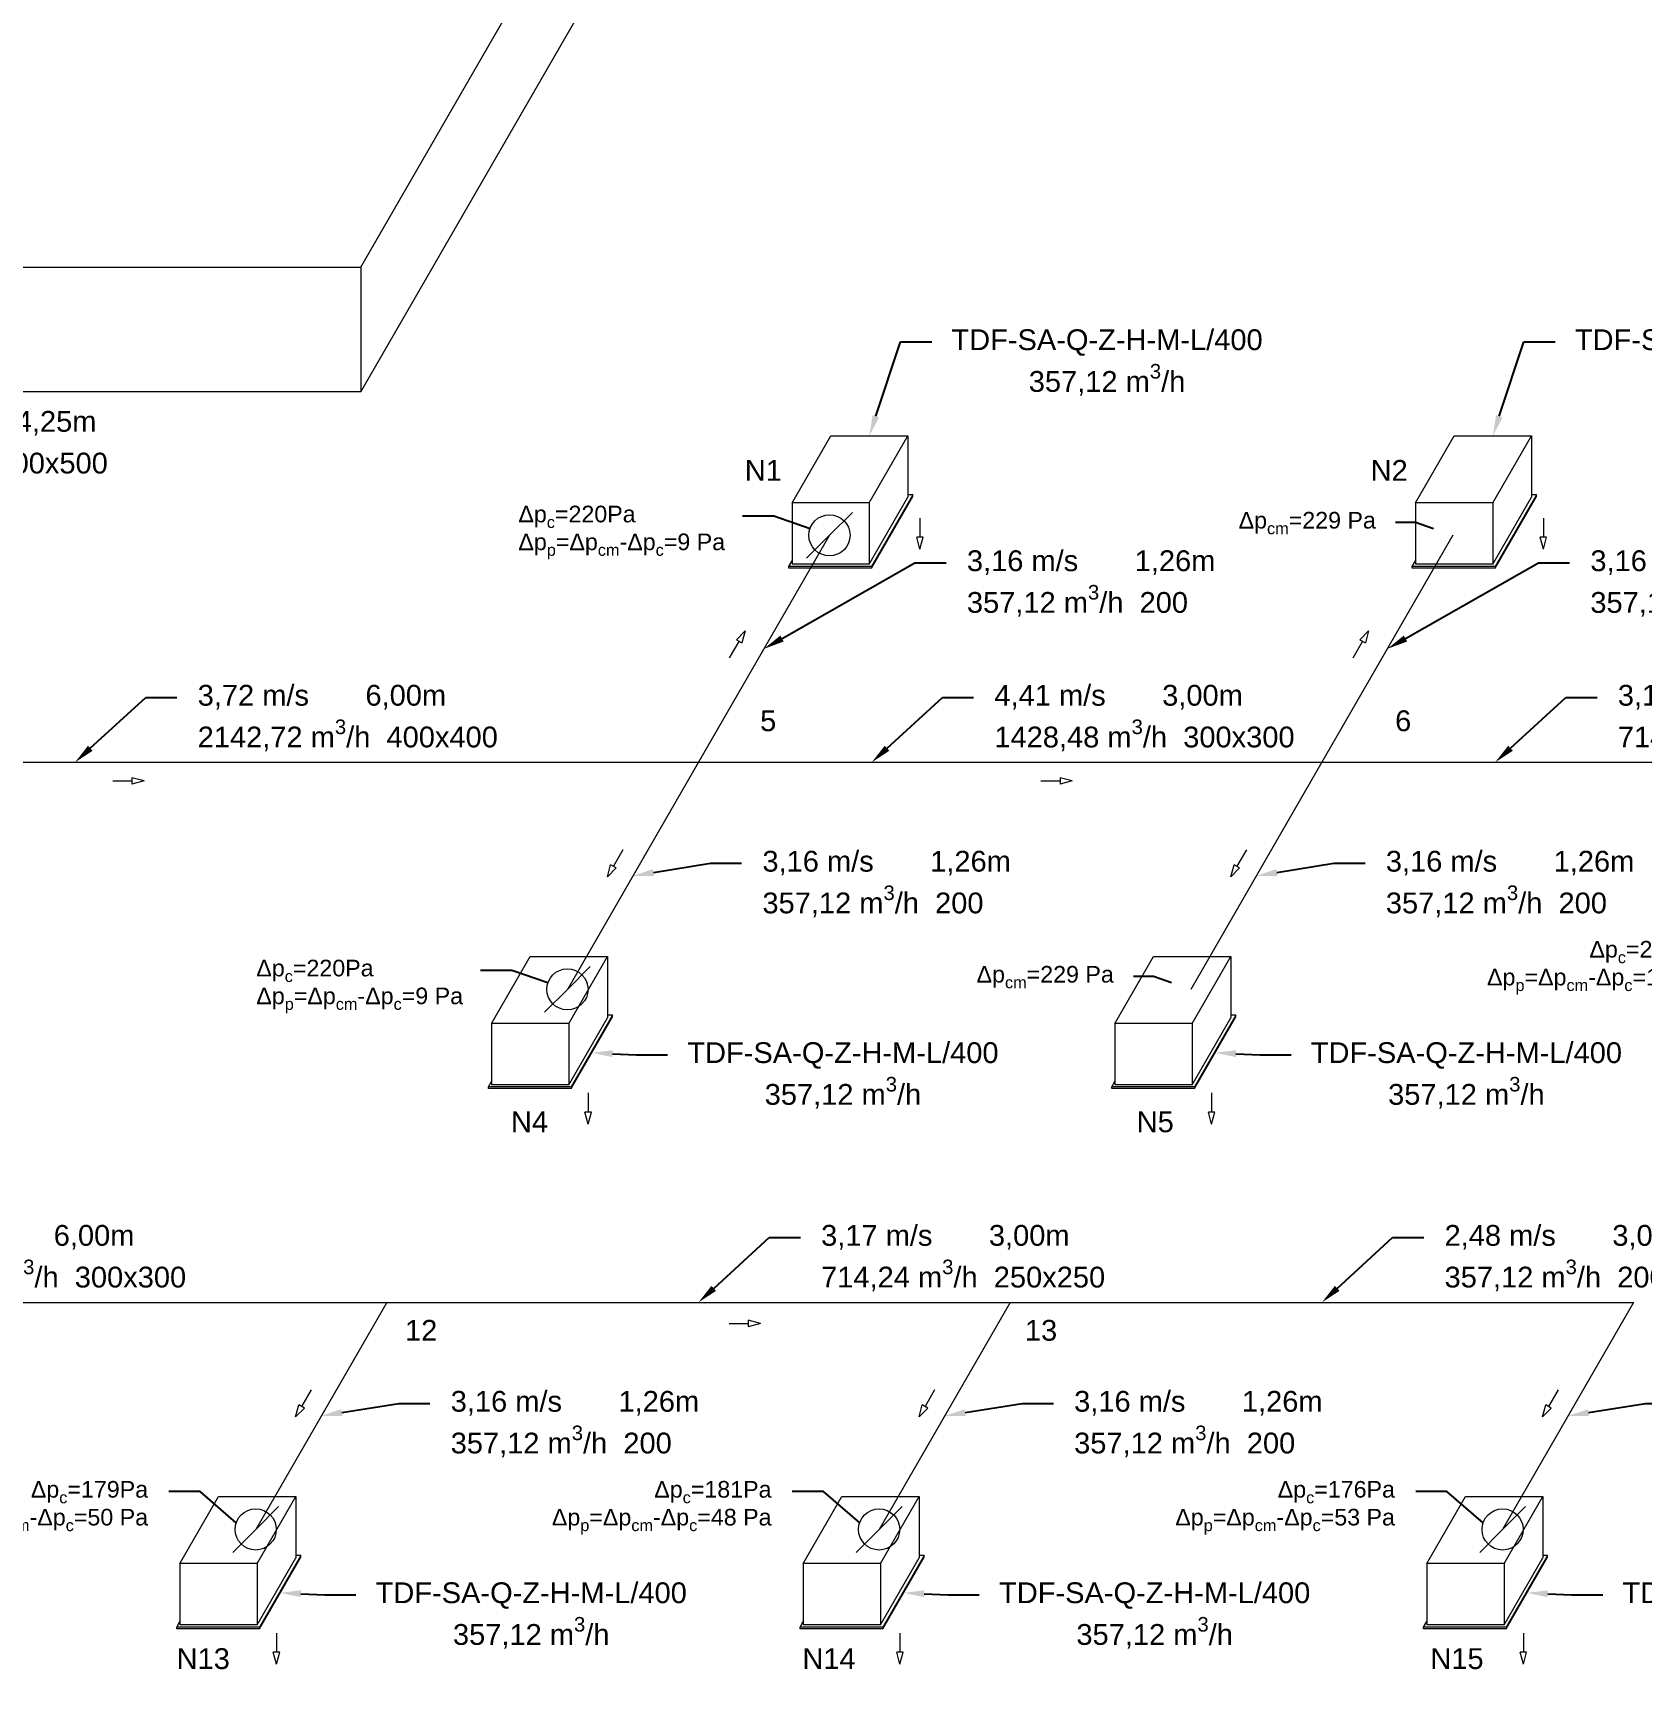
# Model space of a CAD drawing. Header units: millimetres. Extents: x 59762 to 60194, y -87842 to -87548.
# Drawn here: x 60014.15 to 60021.89, y -87709.28 to -87701.37 of the extents above; entities that cross this region are included whole.
import ezdxf
from ezdxf import colors
from ezdxf.entities.mleader import LeaderData, LeaderLine
from ezdxf.math import Vec2, Vec3

# ---------------------------------------------------------------- set-up
doc = ezdxf.new("R2010")
doc.units = ezdxf.units.MM
for name, color, linetype, lineweight in [('kanały', 7, 'Continuous', 20), ('nawi. aksona', 150, 'Continuous', 20), ('nawi. strzałki', 150, 'Continuous', 20), ('Nawiew opis', 150, 'Continuous', 20), ('wymiary', 7, 'Continuous', 13)]:
    doc.layers.add(name, color=color, linetype=linetype, lineweight=lineweight)
doc.layers.add('podkład', color=7, linetype='Continuous', lineweight=13, transparency=0.7)
doc.styles.add('styl1', font='arial.ttf', dxfattribs={"height": 0.08})

# ---------------------------------------------------------------- blocks, each defined once
blk = doc.blocks.new('_None')

msp = doc.modelspace()

# ---------------------------------------------------------------- linework, layer by layer
at = {"layer": 'kanały'}
for p, q in [((60017.981424, -87703.781798), (60018.09156, -87703.671662)), ((60017.871288, -87703.891934), (60017.981424, -87703.781798)), ((60016.720424, -87705.965914), (60016.83056, -87705.855778)), ((60016.610288, -87706.07605), (60016.720424, -87705.965914)), ((60015.220424, -87708.56399), (60015.33056, -87708.453854)), ((60018.220424, -87708.56399), (60018.33056, -87708.453854)), ((60021.220424, -87708.56399), (60021.33056, -87708.453854)), ((60015.110288, -87708.674126), (60015.220424, -87708.56399)), ((60018.110288, -87708.674126), (60018.220424, -87708.56399)), ((60021.110288, -87708.674126), (60021.220424, -87708.56399))]:
    msp.add_line(p, q, dxfattribs=at)
for centre in [(60017.981424, -87703.781798), (60016.720424, -87705.965914), (60015.220424, -87708.56399), (60018.220424, -87708.56399), (60021.220424, -87708.56399)]:
    msp.add_circle(centre, 0.099, dxfattribs=at)
at = {"layer": 'nawi. aksona', "ltscale": 20}
for p, q in [((60017.801136, -87703.626073), (60017.987136, -87703.303912)), ((60017.987136, -87703.303912), (60018.359136, -87703.303912)), ((60018.173136, -87703.626073), (60018.359136, -87703.303912)), ((60018.359136, -87703.303912), (60018.359136, -87703.598912)), ((60020.801136, -87703.626073), (60020.987136, -87703.303912)), ((60020.987136, -87703.303912), (60021.359136, -87703.303912)), ((60021.173136, -87703.626073), (60021.359136, -87703.303912)), ((60021.359136, -87703.303912), (60021.359136, -87703.598912)), ((60018.173136, -87703.626073), (60017.801136, -87703.626073)), ((60017.801136, -87703.626073), (60017.801136, -87703.921073)), ((60018.173136, -87703.921073), (60018.359136, -87703.598912)), ((60018.173136, -87703.626073), (60018.173136, -87703.921073)), ((60018.382966, -87703.586395), (60018.183966, -87703.931073)), ((60018.183966, -87703.939073), (60018.382966, -87703.594395)), ((60018.382966, -87703.586395), (60018.359136, -87703.586395)), ((60018.382966, -87703.594395), (60018.382966, -87703.586395)), ((60021.173136, -87703.626073), (60020.801136, -87703.626073)), ((60020.801136, -87703.626073), (60020.801136, -87703.921073)), ((60021.173136, -87703.921073), (60021.359136, -87703.598912)), ((60021.173136, -87703.626073), (60021.173136, -87703.921073)), ((60021.382966, -87703.586395), (60021.183966, -87703.931073)), ((60021.183966, -87703.939073), (60021.382966, -87703.594395)), ((60021.382966, -87703.586395), (60021.359136, -87703.586395)), ((60021.382966, -87703.594395), (60021.382966, -87703.586395)), ((60017.981424, -87703.781798), (60017.350924, -87704.873856)), ((60020.981424, -87703.781798), (60020.350924, -87704.873856)), ((60017.785966, -87703.931073), (60017.801136, -87703.904798)), ((60018.183966, -87703.931073), (60017.785966, -87703.931073)), ((60017.785966, -87703.939073), (60017.785966, -87703.931073)), ((60018.183966, -87703.939073), (60017.785966, -87703.939073)), ((60018.173136, -87703.921073), (60017.801136, -87703.921073)), ((60020.785966, -87703.931073), (60020.801136, -87703.904798)), ((60021.183966, -87703.931073), (60020.785966, -87703.931073)), ((60020.785966, -87703.939073), (60020.785966, -87703.931073)), ((60021.183966, -87703.939073), (60020.785966, -87703.939073)), ((60021.173136, -87703.921073), (60020.801136, -87703.921073)), ((60011.350924, -87704.873856), (60017.350924, -87704.873856)), ((60017.350924, -87704.873856), (60016.720424, -87705.965914)), ((60017.350924, -87704.873856), (60020.350924, -87704.873856)), ((60020.350924, -87704.873856), (60019.720424, -87705.965914)), ((60020.350924, -87704.873856), (60023.350924, -87704.873856)), ((60016.355311, -87706.130316), (60016.541311, -87705.808154)), ((60016.541311, -87705.808154), (60016.913311, -87705.808154)), ((60016.727311, -87706.130316), (60016.913311, -87705.808154)), ((60016.913311, -87705.808154), (60016.913311, -87706.103154)), ((60019.355311, -87706.130316), (60019.541311, -87705.808154)), ((60019.541311, -87705.808154), (60019.913311, -87705.808154)), ((60019.727311, -87706.130316), (60019.913311, -87705.808154)), ((60019.913311, -87705.808154), (60019.913311, -87706.103154)), ((60016.727311, -87706.425316), (60016.913311, -87706.103154)), ((60016.937141, -87706.090638), (60016.738141, -87706.435316)), ((60016.738141, -87706.443316), (60016.937141, -87706.098638)), ((60016.937141, -87706.090638), (60016.913311, -87706.090638)), ((60016.937141, -87706.098638), (60016.937141, -87706.090638)), ((60019.727311, -87706.425316), (60019.913311, -87706.103154)), ((60019.937141, -87706.090638), (60019.738141, -87706.435316)), ((60019.738141, -87706.443316), (60019.937141, -87706.098638)), ((60019.937141, -87706.090638), (60019.913311, -87706.090638)), ((60019.937141, -87706.098638), (60019.937141, -87706.090638)), ((60016.727311, -87706.130316), (60016.355311, -87706.130316)), ((60016.355311, -87706.130316), (60016.355311, -87706.425316)), ((60016.727311, -87706.130316), (60016.727311, -87706.425316)), ((60019.727311, -87706.130316), (60019.355311, -87706.130316)), ((60019.355311, -87706.130316), (60019.355311, -87706.425316)), ((60019.727311, -87706.130316), (60019.727311, -87706.425316)), ((60016.340141, -87706.435316), (60016.355311, -87706.409041)), ((60019.340141, -87706.435316), (60019.355311, -87706.409041)), ((60016.738141, -87706.435316), (60016.340141, -87706.435316)), ((60016.340141, -87706.443316), (60016.340141, -87706.435316)), ((60016.738141, -87706.443316), (60016.340141, -87706.443316)), ((60016.727311, -87706.425316), (60016.355311, -87706.425316)), ((60019.738141, -87706.435316), (60019.340141, -87706.435316)), ((60019.340141, -87706.443316), (60019.340141, -87706.435316)), ((60019.738141, -87706.443316), (60019.340141, -87706.443316)), ((60019.727311, -87706.425316), (60019.355311, -87706.425316)), ((60009.850924, -87707.471932), (60015.850924, -87707.471932)), ((60015.850924, -87707.471932), (60015.220424, -87708.56399)), ((60015.850924, -87707.471932), (60018.850924, -87707.471932)), ((60018.850924, -87707.471932), (60018.220424, -87708.56399)), ((60018.850924, -87707.471932), (60021.850924, -87707.471932)), ((60021.850924, -87707.471932), (60021.220424, -87708.56399)), ((60014.855311, -87708.728392), (60015.041311, -87708.40623)), ((60015.041311, -87708.40623), (60015.413311, -87708.40623)), ((60015.227311, -87708.728392), (60015.413311, -87708.40623)), ((60015.413311, -87708.40623), (60015.413311, -87708.70123)), ((60017.855311, -87708.728392), (60018.041311, -87708.40623)), ((60018.041311, -87708.40623), (60018.413311, -87708.40623)), ((60018.227311, -87708.728392), (60018.413311, -87708.40623)), ((60018.413311, -87708.40623), (60018.413311, -87708.70123)), ((60020.855311, -87708.728392), (60021.041311, -87708.40623)), ((60021.041311, -87708.40623), (60021.413311, -87708.40623)), ((60021.227311, -87708.728392), (60021.413311, -87708.40623)), ((60021.413311, -87708.40623), (60021.413311, -87708.70123)), ((60015.227311, -87709.023392), (60015.413311, -87708.70123)), ((60015.437141, -87708.688714), (60015.238141, -87709.033392)), ((60015.238141, -87709.041392), (60015.437141, -87708.696714)), ((60015.437141, -87708.688714), (60015.413311, -87708.688714)), ((60015.437141, -87708.696714), (60015.437141, -87708.688714)), ((60018.227311, -87709.023392), (60018.413311, -87708.70123)), ((60018.437141, -87708.688714), (60018.238141, -87709.033392)), ((60018.238141, -87709.041392), (60018.437141, -87708.696714)), ((60018.437141, -87708.688714), (60018.413311, -87708.688714)), ((60018.437141, -87708.696714), (60018.437141, -87708.688714)), ((60021.227311, -87709.023392), (60021.413311, -87708.70123)), ((60021.437141, -87708.688714), (60021.238141, -87709.033392)), ((60021.238141, -87709.041392), (60021.437141, -87708.696714)), ((60021.437141, -87708.688714), (60021.413311, -87708.688714)), ((60021.437141, -87708.696714), (60021.437141, -87708.688714)), ((60015.227311, -87708.728392), (60014.855311, -87708.728392)), ((60014.855311, -87708.728392), (60014.855311, -87709.023392)), ((60015.227311, -87708.728392), (60015.227311, -87709.023392)), ((60018.227311, -87708.728392), (60017.855311, -87708.728392)), ((60017.855311, -87708.728392), (60017.855311, -87709.023392)), ((60018.227311, -87708.728392), (60018.227311, -87709.023392)), ((60021.227311, -87708.728392), (60020.855311, -87708.728392)), ((60020.855311, -87708.728392), (60020.855311, -87709.023392)), ((60021.227311, -87708.728392), (60021.227311, -87709.023392)), ((60014.840141, -87709.033392), (60014.855311, -87709.007117)), ((60015.238141, -87709.033392), (60014.840141, -87709.033392)), ((60014.840141, -87709.041392), (60014.840141, -87709.033392)), ((60015.227311, -87709.023392), (60014.855311, -87709.023392)), ((60017.840141, -87709.033392), (60017.855311, -87709.007117)), ((60018.238141, -87709.033392), (60017.840141, -87709.033392)), ((60017.840141, -87709.041392), (60017.840141, -87709.033392)), ((60018.227311, -87709.023392), (60017.855311, -87709.023392)), ((60020.840141, -87709.033392), (60020.855311, -87709.007117)), ((60021.238141, -87709.033392), (60020.840141, -87709.033392)), ((60020.840141, -87709.041392), (60020.840141, -87709.033392)), ((60021.227311, -87709.023392), (60020.855311, -87709.023392)), ((60015.238141, -87709.041392), (60014.840141, -87709.041392)), ((60018.238141, -87709.041392), (60017.840141, -87709.041392)), ((60021.238141, -87709.041392), (60020.840141, -87709.041392))]:
    msp.add_line(p, q, dxfattribs=at)
at = {"layer": 'nawi. strzałki', "ltscale": 20}
for p, q in [((60018.416926, -87703.699073), (60018.416926, -87703.791118)), ((60021.416926, -87703.699073), (60021.416926, -87703.791118)), ((60018.416926, -87703.849073), (60018.401397, -87703.791118)), ((60018.432455, -87703.791118), (60018.401397, -87703.791118)), ((60018.416926, -87703.849073), (60018.432455, -87703.791118)), ((60021.416926, -87703.849073), (60021.401397, -87703.791118)), ((60021.432455, -87703.791118), (60021.401397, -87703.791118)), ((60021.416926, -87703.849073), (60021.432455, -87703.791118)), ((60017.575762, -87704.241843), (60017.533336, -87704.28427)), ((60017.533336, -87704.28427), (60017.560233, -87704.299799)), ((60017.575762, -87704.241843), (60017.560233, -87704.299799)), ((60020.575762, -87704.241843), (60020.533336, -87704.28427)), ((60020.533336, -87704.28427), (60020.560233, -87704.299799)), ((60020.575762, -87704.241843), (60020.560233, -87704.299799)), ((60017.500762, -87704.371747), (60017.546784, -87704.292034)), ((60020.500762, -87704.371747), (60020.546784, -87704.292034)), ((60014.533057, -87704.963592), (60014.625101, -87704.963592)), ((60014.683057, -87704.963592), (60014.625101, -87704.948063)), ((60014.625101, -87704.948063), (60014.625101, -87704.979121)), ((60014.683057, -87704.963592), (60014.625101, -87704.979121)), ((60018.998705, -87704.963592), (60019.09075, -87704.963592)), ((60019.148705, -87704.963592), (60019.09075, -87704.948063)), ((60019.09075, -87704.948063), (60019.09075, -87704.979121)), ((60019.148705, -87704.963592), (60019.09075, -87704.979121)), ((60016.987516, -87705.294369), (60016.941494, -87705.374082)), ((60019.987516, -87705.294369), (60019.941494, -87705.374082)), ((60016.912516, -87705.424273), (60016.928046, -87705.366317)), ((60016.912516, -87705.424273), (60016.954943, -87705.381846)), ((60016.954943, -87705.381846), (60016.928046, -87705.366317)), ((60019.912516, -87705.424273), (60019.928046, -87705.366317)), ((60019.912516, -87705.424273), (60019.954943, -87705.381846)), ((60019.954943, -87705.381846), (60019.928046, -87705.366317)), ((60016.820315, -87706.464484), (60016.820315, -87706.556529)), ((60019.820315, -87706.464484), (60019.820315, -87706.556529)), ((60016.820315, -87706.614484), (60016.804786, -87706.556529)), ((60016.835844, -87706.556529), (60016.804786, -87706.556529)), ((60016.820315, -87706.614484), (60016.835844, -87706.556529)), ((60019.820315, -87706.614484), (60019.804786, -87706.556529)), ((60019.835844, -87706.556529), (60019.804786, -87706.556529)), ((60019.820315, -87706.614484), (60019.835844, -87706.556529)), ((60017.498705, -87707.573376), (60017.59075, -87707.573376)), ((60017.648705, -87707.573376), (60017.59075, -87707.557847)), ((60017.59075, -87707.557847), (60017.59075, -87707.588905)), ((60017.648705, -87707.573376), (60017.59075, -87707.588905)), ((60015.487516, -87707.892445), (60015.441494, -87707.972158)), ((60018.487516, -87707.892445), (60018.441494, -87707.972158)), ((60021.487516, -87707.892445), (60021.441494, -87707.972158)), ((60015.412516, -87708.022349), (60015.428046, -87707.964393)), ((60015.412516, -87708.022349), (60015.454943, -87707.979922)), ((60015.454943, -87707.979922), (60015.428046, -87707.964393)), ((60018.412516, -87708.022349), (60018.428046, -87707.964393)), ((60018.412516, -87708.022349), (60018.454943, -87707.979922)), ((60018.454943, -87707.979922), (60018.428046, -87707.964393)), ((60021.412516, -87708.022349), (60021.428046, -87707.964393)), ((60021.412516, -87708.022349), (60021.454943, -87707.979922)), ((60021.454943, -87707.979922), (60021.428046, -87707.964393)), ((60015.320315, -87709.06256), (60015.320315, -87709.154605)), ((60018.320315, -87709.06256), (60018.320315, -87709.154605)), ((60021.320315, -87709.06256), (60021.320315, -87709.154605)), ((60015.320315, -87709.21256), (60015.304786, -87709.154605)), ((60015.335844, -87709.154605), (60015.304786, -87709.154605)), ((60015.320315, -87709.21256), (60015.335844, -87709.154605)), ((60018.320315, -87709.21256), (60018.304786, -87709.154605)), ((60018.335844, -87709.154605), (60018.304786, -87709.154605)), ((60018.320315, -87709.21256), (60018.335844, -87709.154605)), ((60021.320315, -87709.21256), (60021.304786, -87709.154605)), ((60021.335844, -87709.154605), (60021.304786, -87709.154605)), ((60021.320315, -87709.21256), (60021.335844, -87709.154605))]:
    msp.add_line(p, q, dxfattribs=at)
at = {"layer": 'podkład', "ltscale": 20}
for p, q in [((60015.725924, -87702.492286), (60021.725924, -87692.099981)), ((60015.725924, -87703.092286), (60021.725924, -87692.699981)), ((60010.325924, -87702.492286), (60015.725924, -87702.492286)), ((60015.725924, -87702.492286), (60015.725924, -87703.092286)), ((60015.725924, -87703.092286), (60009.725924, -87703.092286))]:
    msp.add_line(p, q, dxfattribs=at)

# ---------------------------------------------------------------- texts
at = {"layer": 'Nawiew opis', "ltscale": 20, "char_height": 0.1, "attachment_point": 1, "style": 'styl1'}
for s, insert in [('N1', (60017.57378, -87703.419496)), ('N2', (60020.585512, -87703.419496)), ('5', (60017.647713, -87704.623856)), ('6', (60020.703273, -87704.623856)), ('N4', (60016.448537, -87706.553198)), ('N5', (60019.459776, -87706.553198)), ('12', (60015.938818, -87707.55612)), ('13', (60018.921826, -87707.55612)), ('N13', (60014.839799, -87709.135458)), ('N14', (60017.851037, -87709.135458)), ('N15', (60020.87277, -87709.135458))]:
    msp.add_mtext_dynamic_manual_height_columns(s, width=0.2, gutter_width=1, heights=[0], dxfattribs=dict(at, insert=insert))

# ---------------------------------------------------------------- leaders
at = {"layer": 'Nawiew opis', "ltscale": 20}
ml = msp.add_multileader_mtext('Standard', dxfattribs=at)
ml.set_content('\\A1;TDF-SA-Q-Z-H-M-L/400\\P357,12 m{\\H0.7x;\\S3^ ;}/h', color=256, style='styl1')
ml.set_leader_properties()
ml.build(insert=Vec2(0, 0))
ml.multileader.update_dxf_attribs({"dogleg_length": 0.3, "arrow_head_size": 0.1})
ctx = ml.context
ctx.base_point, ctx.char_height, ctx.arrow_head_size, ctx.landing_gap_size, ctx.plane_origin = Vec3(60018.473136, -87702.850795), 0.1, 0.1, 0.1, Vec3(60018.422136, -87703.493912)
ctx.text_align_type = 1
notes = []
notes.append((ctx, [(0, (1, 1, 0), (60018.323136, -87702.850795), (1, 0), 0.15, [(0, [(60018.173136, -87703.303912)], 0, [])])]))
ctx.mtext.insert, ctx.mtext.alignment, ctx.mtext.flow_direction = Vec3(60019.317099, -87702.790904), 2, 5
ml = msp.add_multileader_mtext('Standard', dxfattribs=at)
ml.set_content('\\A1;TDF-SA-Q-Z-H-M-L/400\\P357,12 m{\\H0.7x;\\S3^ ;}/h', color=256, style='styl1')
ml.set_leader_properties()
ml.build(insert=Vec2(0, 0))
ml.multileader.update_dxf_attribs({"dogleg_length": 0.3, "arrow_head_size": 0.1})
ctx = ml.context
ctx.base_point, ctx.char_height, ctx.arrow_head_size, ctx.landing_gap_size, ctx.plane_origin = Vec3(60021.473136, -87702.850795), 0.1, 0.1, 0.1, Vec3(60021.422136, -87703.493912)
ctx.text_align_type = 1
notes.append((ctx, [(0, (1, 1, 0), (60021.323136, -87702.850795), (1, 0), 0.15, [(0, [(60021.173136, -87703.303912)], 0, [])])]))
ctx.mtext.insert, ctx.mtext.alignment, ctx.mtext.flow_direction = Vec3(60022.317099, -87702.790904), 2, 5
ml = msp.add_multileader_mtext('Standard', dxfattribs=at)
ml.set_content('\\A1;4,46 m/s         24,25m\\P6428,16 m{\\H0.7x;\\S3^ ;}/h 800x500', color=256, style='styl1')
ml.set_leader_properties()
ml.build(insert=Vec2(0, 0))
ml.multileader.update_dxf_attribs({"dogleg_length": 0.15, "arrow_head_size": 0.1})
ctx = ml.context
ctx.base_point, ctx.char_height, ctx.arrow_head_size, ctx.landing_gap_size, ctx.plane_origin = Vec3(60013.003131, -87703.243547), 0.1, 0.1, 0.1, Vec3(60012.163424, -87703.466565)
notes.append((ctx, [(0, (1, 1, 0), (60012.853131, -87703.243547), (1, 0), 0.15, [(0, [(60012.163424, -87703.466565)], 0, [])])]))
ctx.mtext.insert, ctx.mtext.flow_direction = Vec3(60013.103131, -87703.183656), 5
ml = msp.add_multileader_mtext('Standard', dxfattribs=at)
ml.set_content('\\A1;3,16 m/s       1,26m\\P357,12 m{\\H0.7x;\\S3^ ;}/h  200', color=256, style='styl1')
ml.set_leader_properties()
ml.build(insert=Vec2(0, 0))
ml.multileader.update_dxf_attribs({"dogleg_length": 0.15, "arrow_head_size": 0.1})
ctx = ml.context
ctx.base_point, ctx.char_height, ctx.arrow_head_size, ctx.landing_gap_size, ctx.plane_origin = Vec3(60018.542717, -87703.91389), 0.1, 0.1, 0.1, Vec3(60017.666174, -87704.327827)
notes.append((ctx, [(0, (1, 1, 0), (60018.392717, -87703.91389), (1, 0), 0.15, [(0, [(60017.666174, -87704.327827)], 0, [])])]))
ctx.mtext.insert, ctx.mtext.flow_direction = Vec3(60018.642717, -87703.853999), 5
ml = msp.add_multileader_mtext('Standard', dxfattribs=at)
ml.set_content('\\A1;3,16 m/s       1,26m\\P357,12 m{\\H0.7x;\\S3^ ;}/h  200', color=256, style='styl1')
ml.set_leader_properties()
ml.build(insert=Vec2(0, 0))
ml.multileader.update_dxf_attribs({"dogleg_length": 0.15, "arrow_head_size": 0.1})
ctx = ml.context
ctx.base_point, ctx.char_height, ctx.arrow_head_size, ctx.landing_gap_size, ctx.plane_origin = Vec3(60021.542717, -87703.91389), 0.1, 0.1, 0.1, Vec3(60020.666174, -87704.327827)
notes.append((ctx, [(0, (1, 1, 0), (60021.392717, -87703.91389), (1, 0), 0.15, [(0, [(60020.666174, -87704.327827)], 0, [])])]))
ctx.mtext.insert, ctx.mtext.flow_direction = Vec3(60021.642717, -87703.853999), 5
ml = msp.add_multileader_mtext('Standard', dxfattribs=at)
ml.set_content('\\A1;3,72 m/s       6,00m\\P2142,72 m{\\H0.7x;\\S3^ ;}/h  400x400', color=256, style='styl1')
ml.set_leader_properties()
ml.build(insert=Vec2(0, 0))
ml.multileader.update_dxf_attribs({"dogleg_length": 0.15, "arrow_head_size": 0.1})
ctx = ml.context
ctx.base_point, ctx.char_height, ctx.arrow_head_size, ctx.landing_gap_size, ctx.plane_origin = Vec3(60014.841155, -87704.561196), 0.1, 0.1, 0.1, Vec3(60015.017106, -87704.873856)
notes.append((ctx, [(0, (1, 1, 0), (60014.691155, -87704.561196), (1, 0), 0.15, [(0, [(60014.350924, -87704.873856)], 0, [])])]))
ctx.mtext.insert, ctx.mtext.flow_direction = Vec3(60014.941155, -87704.501305), 5
ml = msp.add_multileader_mtext('Standard', dxfattribs=at)
ml.set_content('\\A1;4,41 m/s       3,00m\\P1428,48 m{\\H0.7x;\\S3^ ;}/h  300x300', color=256, style='styl1')
ml.set_leader_properties()
ml.build(insert=Vec2(0, 0))
ml.multileader.update_dxf_attribs({"dogleg_length": 0.15, "arrow_head_size": 0.1})
ctx = ml.context
ctx.base_point, ctx.char_height, ctx.arrow_head_size, ctx.landing_gap_size, ctx.plane_origin = Vec3(60018.674973, -87704.561196), 0.1, 0.1, 0.1, Vec3(60018.850924, -87704.873856)
notes.append((ctx, [(0, (1, 1, 0), (60018.524973, -87704.561196), (1, 0), 0.15, [(0, [(60018.184741, -87704.873856)], 0, [])])]))
ctx.mtext.insert, ctx.mtext.flow_direction = Vec3(60018.774973, -87704.501305), 5
ml = msp.add_multileader_mtext('Standard', dxfattribs=at)
ml.set_content('\\A1;3,17 m/s       3,00m\\P714,24 m{\\H0.7x;\\S3^ ;}/h  250x250', color=256, style='styl1')
ml.set_leader_properties()
ml.build(insert=Vec2(0, 0))
ml.multileader.update_dxf_attribs({"dogleg_length": 0.15, "arrow_head_size": 0.1})
ctx = ml.context
ctx.base_point, ctx.char_height, ctx.arrow_head_size, ctx.landing_gap_size, ctx.plane_origin = Vec3(60021.674973, -87704.561196), 0.1, 0.1, 0.1, Vec3(60021.850924, -87704.873856)
notes.append((ctx, [(0, (1, 1, 0), (60021.524973, -87704.561196), (1, 0), 0.15, [(0, [(60021.184741, -87704.873856)], 0, [])])]))
ctx.mtext.insert, ctx.mtext.flow_direction = Vec3(60021.774973, -87704.501305), 5
ml = msp.add_multileader_mtext('Standard', dxfattribs=at)
ml.set_content('\\A1;3,16 m/s       1,26m\\P357,12 m{\\H0.7x;\\S3^ ;}/h  200', color=256, style='styl1')
ml.set_leader_properties()
ml.build(insert=Vec2(0, 0))
ml.multileader.update_dxf_attribs({"dogleg_length": 0.15, "arrow_head_size": 0.1})
ctx = ml.context
ctx.base_point, ctx.char_height, ctx.arrow_head_size, ctx.landing_gap_size, ctx.plane_origin = Vec3(60017.558664, -87705.359501), 0.1, 0.1, 0.1, Vec3(60017.035674, -87705.419885)
notes.append((ctx, [(0, (1, 1, 0), (60017.408664, -87705.359501), (1, 0), 0.15, [(0, [(60017.035674, -87705.419885)], 0, [])])]))
ctx.mtext.insert, ctx.mtext.flow_direction = Vec3(60017.658664, -87705.29961), 5
ml = msp.add_multileader_mtext('Standard', dxfattribs=at)
ml.set_content('\\A1;3,16 m/s       1,26m\\P357,12 m{\\H0.7x;\\S3^ ;}/h  200', color=256, style='styl1')
ml.set_leader_properties()
ml.build(insert=Vec2(0, 0))
ml.multileader.update_dxf_attribs({"dogleg_length": 0.15, "arrow_head_size": 0.1})
ctx = ml.context
ctx.base_point, ctx.char_height, ctx.arrow_head_size, ctx.landing_gap_size, ctx.plane_origin = Vec3(60020.558664, -87705.359501), 0.1, 0.1, 0.1, Vec3(60020.035674, -87705.419885)
notes.append((ctx, [(0, (1, 1, 0), (60020.408664, -87705.359501), (1, 0), 0.15, [(0, [(60020.035674, -87705.419885)], 0, [])])]))
ctx.mtext.insert, ctx.mtext.flow_direction = Vec3(60020.658664, -87705.29961), 5
ml = msp.add_multileader_mtext('Standard', dxfattribs=at)
ml.set_content('\\A1;TDF-SA-Q-Z-H-M-L/400\\P357,12 m{\\H0.7x;\\S3^ ;}/h', color=256, style='styl1')
ml.set_leader_properties()
ml.build(insert=Vec2(0, 0))
ml.multileader.update_dxf_attribs({"dogleg_length": 0.3, "arrow_head_size": 0.1})
ctx = ml.context
ctx.base_point, ctx.char_height, ctx.arrow_head_size, ctx.landing_gap_size, ctx.plane_origin = Vec3(60017.202281, -87706.280375), 0.1, 0.1, 0.1, Vec3(60017.086641, -87706.460977)
ctx.text_align_type = 1
notes.append((ctx, [(0, (1, 1, 0), (60017.052281, -87706.280375), (1, 0), 0.15, [(0, [(60016.837641, -87706.270977)], 0, [])])]))
ctx.mtext.insert, ctx.mtext.alignment, ctx.mtext.flow_direction = Vec3(60018.046244, -87706.220484), 2, 5
ml = msp.add_multileader_mtext('Standard', dxfattribs=at)
ml.set_content('\\A1;TDF-SA-Q-Z-H-M-L/400\\P357,12 m{\\H0.7x;\\S3^ ;}/h', color=256, style='styl1')
ml.set_leader_properties()
ml.build(insert=Vec2(0, 0))
ml.multileader.update_dxf_attribs({"dogleg_length": 0.3, "arrow_head_size": 0.1})
ctx = ml.context
ctx.base_point, ctx.char_height, ctx.arrow_head_size, ctx.landing_gap_size, ctx.plane_origin = Vec3(60020.202281, -87706.280375), 0.1, 0.1, 0.1, Vec3(60020.086641, -87706.460977)
ctx.text_align_type = 1
notes.append((ctx, [(0, (1, 1, 0), (60020.052281, -87706.280375), (1, 0), 0.15, [(0, [(60019.837641, -87706.270977)], 0, [])])]))
ctx.mtext.insert, ctx.mtext.alignment, ctx.mtext.flow_direction = Vec3(60021.046244, -87706.220484), 2, 5
ml = msp.add_multileader_mtext('Standard', dxfattribs=at)
ml.set_content('\\A1;3,31 m/s       6,00m\\P1071,36 m{\\H0.7x;\\S3^ ;}/h  300x300', color=256, style='styl1')
ml.set_leader_properties()
ml.build(insert=Vec2(0, 0))
ml.multileader.update_dxf_attribs({"dogleg_length": 0.15, "arrow_head_size": 0.1})
ctx = ml.context
ctx.base_point, ctx.char_height, ctx.arrow_head_size, ctx.landing_gap_size, ctx.plane_origin = Vec3(60013.341155, -87707.159273), 0.1, 0.1, 0.1, Vec3(60013.517106, -87707.471932)
notes.append((ctx, [(0, (1, 1, 0), (60013.191155, -87707.159273), (1, 0), 0.15, [(0, [(60012.850924, -87707.471932)], 0, [])])]))
ctx.mtext.insert, ctx.mtext.flow_direction = Vec3(60013.441155, -87707.099382), 5
ml = msp.add_multileader_mtext('Standard', dxfattribs=at)
ml.set_content('\\A1;3,17 m/s       3,00m\\P714,24 m{\\H0.7x;\\S3^ ;}/h  250x250', color=256, style='styl1')
ml.set_leader_properties()
ml.build(insert=Vec2(0, 0))
ml.multileader.update_dxf_attribs({"dogleg_length": 0.15, "arrow_head_size": 0.1})
ctx = ml.context
ctx.base_point, ctx.char_height, ctx.arrow_head_size, ctx.landing_gap_size, ctx.plane_origin = Vec3(60017.841155, -87707.159273), 0.1, 0.1, 0.1, Vec3(60018.017106, -87707.471932)
notes.append((ctx, [(0, (1, 1, 0), (60017.691155, -87707.159273), (1, 0), 0.15, [(0, [(60017.350924, -87707.471932)], 0, [])])]))
ctx.mtext.insert, ctx.mtext.flow_direction = Vec3(60017.941155, -87707.099382), 5
ml = msp.add_multileader_mtext('Standard', dxfattribs=at)
ml.set_content('\\A1;2,48 m/s       3,00m\\P357,12 m{\\H0.7x;\\S3^ ;}/h  200x200', color=256, style='styl1')
ml.set_leader_properties()
ml.build(insert=Vec2(0, 0))
ml.multileader.update_dxf_attribs({"dogleg_length": 0.15, "arrow_head_size": 0.1})
ctx = ml.context
ctx.base_point, ctx.char_height, ctx.arrow_head_size, ctx.landing_gap_size, ctx.plane_origin = Vec3(60020.841155, -87707.159273), 0.1, 0.1, 0.1, Vec3(60021.017106, -87707.471932)
notes.append((ctx, [(0, (1, 1, 0), (60020.691155, -87707.159273), (1, 0), 0.15, [(0, [(60020.350924, -87707.471932)], 0, [])])]))
ctx.mtext.insert, ctx.mtext.flow_direction = Vec3(60020.941155, -87707.099382), 5
ml = msp.add_multileader_mtext('Standard', dxfattribs=at)
ml.set_content('\\A1;3,16 m/s       1,26m\\P357,12 m{\\H0.7x;\\S3^ ;}/h  200', color=256, style='styl1')
ml.set_leader_properties()
ml.build(insert=Vec2(0, 0))
ml.multileader.update_dxf_attribs({"dogleg_length": 0.15, "arrow_head_size": 0.1})
ctx = ml.context
ctx.base_point, ctx.char_height, ctx.arrow_head_size, ctx.landing_gap_size, ctx.plane_origin = Vec3(60016.058664, -87707.957577), 0.1, 0.1, 0.1, Vec3(60015.535674, -87708.017961)
notes.append((ctx, [(0, (1, 1, 0), (60015.908664, -87707.957577), (1, 0), 0.15, [(0, [(60015.535674, -87708.017961)], 0, [])])]))
ctx.mtext.insert, ctx.mtext.flow_direction = Vec3(60016.158664, -87707.897687), 5
ml = msp.add_multileader_mtext('Standard', dxfattribs=at)
ml.set_content('\\A1;3,16 m/s       1,26m\\P357,12 m{\\H0.7x;\\S3^ ;}/h  200', color=256, style='styl1')
ml.set_leader_properties()
ml.build(insert=Vec2(0, 0))
ml.multileader.update_dxf_attribs({"dogleg_length": 0.15, "arrow_head_size": 0.1})
ctx = ml.context
ctx.base_point, ctx.char_height, ctx.arrow_head_size, ctx.landing_gap_size, ctx.plane_origin = Vec3(60019.058664, -87707.957577), 0.1, 0.1, 0.1, Vec3(60018.535674, -87708.017961)
notes.append((ctx, [(0, (1, 1, 0), (60018.908664, -87707.957577), (1, 0), 0.15, [(0, [(60018.535674, -87708.017961)], 0, [])])]))
ctx.mtext.insert, ctx.mtext.flow_direction = Vec3(60019.158664, -87707.897687), 5
ml = msp.add_multileader_mtext('Standard', dxfattribs=at)
ml.set_content('\\A1;3,16 m/s       1,26m\\P357,12 m{\\H0.7x;\\S3^ ;}/h  200', color=256, style='styl1')
ml.set_leader_properties()
ml.build(insert=Vec2(0, 0))
ml.multileader.update_dxf_attribs({"dogleg_length": 0.15, "arrow_head_size": 0.1})
ctx = ml.context
ctx.base_point, ctx.char_height, ctx.arrow_head_size, ctx.landing_gap_size, ctx.plane_origin = Vec3(60022.058664, -87707.957577), 0.1, 0.1, 0.1, Vec3(60021.535674, -87708.017961)
notes.append((ctx, [(0, (1, 1, 0), (60021.908664, -87707.957577), (1, 0), 0.15, [(0, [(60021.535674, -87708.017961)], 0, [])])]))
ctx.mtext.insert, ctx.mtext.flow_direction = Vec3(60022.158664, -87707.897687), 5
ml = msp.add_multileader_mtext('Standard', dxfattribs=at)
ml.set_content('\\A1;TDF-SA-Q-Z-H-M-L/400\\P357,12 m{\\H0.7x;\\S3^ ;}/h', color=256, style='styl1')
ml.set_leader_properties()
ml.build(insert=Vec2(0, 0))
ml.multileader.update_dxf_attribs({"dogleg_length": 0.3, "arrow_head_size": 0.1})
ctx = ml.context
ctx.base_point, ctx.char_height, ctx.arrow_head_size, ctx.landing_gap_size, ctx.plane_origin = Vec3(60015.702281, -87708.878451), 0.1, 0.1, 0.1, Vec3(60015.586641, -87709.059053)
ctx.text_align_type = 1
notes.append((ctx, [(0, (1, 1, 0), (60015.552281, -87708.878451), (1, 0), 0.15, [(0, [(60015.337641, -87708.869053)], 0, [])])]))
ctx.mtext.insert, ctx.mtext.alignment, ctx.mtext.flow_direction = Vec3(60016.546244, -87708.81856), 2, 5
ml = msp.add_multileader_mtext('Standard', dxfattribs=at)
ml.set_content('\\A1;TDF-SA-Q-Z-H-M-L/400\\P357,12 m{\\H0.7x;\\S3^ ;}/h', color=256, style='styl1')
ml.set_leader_properties()
ml.build(insert=Vec2(0, 0))
ml.multileader.update_dxf_attribs({"dogleg_length": 0.3, "arrow_head_size": 0.1})
ctx = ml.context
ctx.base_point, ctx.char_height, ctx.arrow_head_size, ctx.landing_gap_size, ctx.plane_origin = Vec3(60018.702281, -87708.878451), 0.1, 0.1, 0.1, Vec3(60018.586641, -87709.059053)
ctx.text_align_type = 1
notes.append((ctx, [(0, (1, 1, 0), (60018.552281, -87708.878451), (1, 0), 0.15, [(0, [(60018.337641, -87708.869053)], 0, [])])]))
ctx.mtext.insert, ctx.mtext.alignment, ctx.mtext.flow_direction = Vec3(60019.546244, -87708.81856), 2, 5
ml = msp.add_multileader_mtext('Standard', dxfattribs=at)
ml.set_content('\\A1;TDF-SA-Q-Z-H-M-L/400\\P357,12 m{\\H0.7x;\\S3^ ;}/h', color=256, style='styl1')
ml.set_leader_properties()
ml.build(insert=Vec2(0, 0))
ml.multileader.update_dxf_attribs({"dogleg_length": 0.3, "arrow_head_size": 0.1})
ctx = ml.context
ctx.base_point, ctx.char_height, ctx.arrow_head_size, ctx.landing_gap_size, ctx.plane_origin = Vec3(60021.702281, -87708.878451), 0.1, 0.1, 0.1, Vec3(60021.586641, -87709.059053)
ctx.text_align_type = 1
notes.append((ctx, [(0, (1, 1, 0), (60021.552281, -87708.878451), (1, 0), 0.15, [(0, [(60021.337641, -87708.869053)], 0, [])])]))
ctx.mtext.insert, ctx.mtext.alignment, ctx.mtext.flow_direction = Vec3(60022.546244, -87708.81856), 2, 5
at = {"layer": 'wymiary'}
ml = msp.add_multileader_mtext('Standard', dxfattribs=at)
ml.set_content('\\A1;Δp{\\H0.7x;\\S^ c;}=220Pa\\PΔp{\\H0.7x;\\S^ p;\\H1.42857x;=}Δp{\\H0.7x;\\S^ c;\\S^ m;\\H1.42857x;-}Δp{\\H0.7x;\\S^ c;\\H1.42857x;=9 Pa}', color=256, style='styl1')
ml.set_leader_properties()
ml.set_arrow_properties(name='NONE')
ml.build(insert=Vec2(0, 0))
ml.multileader.update_dxf_attribs({"dogleg_length": 0.15, "arrow_head_size": 0.1})
ctx = ml.context
ctx.base_point, ctx.char_height, ctx.arrow_head_size, ctx.landing_gap_size, ctx.plane_origin = Vec3(60016.384384, -87703.690471), 0.08, 0.1, 0.1, Vec3(60017.783297, -87704.322617)
notes.append((ctx, [(0, (1, 1, 0), (60017.713543, -87703.690471), (-1, 0), 0.15, [(0, [(60017.88772, -87703.749852)], 0, [])])]))
ctx.mtext.insert, ctx.mtext.width, ctx.mtext.flow_direction = Vec3(60016.484384, -87703.639366), 1.01137809, 5
ml = msp.add_multileader_mtext('Standard', dxfattribs=at)
ml.set_content('\\A1;Δp{\\H0.7x;\\S^ c;\\S^ m;\\H1.42857x;=229 Pa}', color=256, style='styl1')
ml.set_leader_properties()
ml.set_arrow_properties(name='NONE')
ml.build(insert=Vec2(0, 0))
ml.multileader.update_dxf_attribs({"dogleg_length": 0.15, "arrow_head_size": 0.1})
ctx = ml.context
ctx.base_point, ctx.char_height, ctx.arrow_head_size, ctx.landing_gap_size, ctx.plane_origin = Vec3(60019.855778, -87703.720334), 0.08, 0.1, 0.1, Vec3(60020.783297, -87704.322617)
ctx.text_align_type = 1
notes.append((ctx, [(0, (1, 1, 0), (60020.801136, -87703.720334), (-1, 0), 0.096027, [(0, [(60020.88772, -87703.749852)], 0, [])])]))
ctx.mtext.insert, ctx.mtext.width, ctx.mtext.alignment, ctx.mtext.flow_direction = Vec3(60020.280444, -87703.669229), 0.77299695, 2, 5
ml = msp.add_multileader_mtext('Standard', dxfattribs=at)
ml.set_content('\\A1;Δp{\\H0.7x;\\S^ c;}=216Pa\\PΔp{\\H0.7x;\\S^ p;\\H1.42857x;=}Δp{\\H0.7x;\\S^ c;\\S^ m;\\H1.42857x;-}Δp{\\H0.7x;\\S^ c;\\H1.42857x;=13 Pa}', color=256, style='styl1')
ml.set_leader_properties()
ml.set_arrow_properties(name='NONE')
ml.build(insert=Vec2(0, 0))
ml.multileader.update_dxf_attribs({"dogleg_length": 0.15, "arrow_head_size": 0.1})
ctx = ml.context
ctx.base_point, ctx.char_height, ctx.arrow_head_size, ctx.landing_gap_size, ctx.plane_origin = Vec3(60021.061229, -87705.784005), 0.08, 0.1, 0.1, Vec3(60022.522297, -87706.506733)
ctx.text_align_type = 2
notes.append((ctx, [(0, (1, 1, 0), (60022.452543, -87705.784005), (-1, 0), 0.15, [(0, [(60022.62672, -87705.933968)], 0, [])])]))
ctx.mtext.insert, ctx.mtext.width, ctx.mtext.alignment, ctx.mtext.flow_direction = Vec3(60022.202543, -87705.7329), 1.0737207, 3, 5
ml = msp.add_multileader_mtext('Standard', dxfattribs=at)
ml.set_content('\\A1;Δp{\\H0.7x;\\S^ c;}=220Pa\\PΔp{\\H0.7x;\\S^ p;\\H1.42857x;=}Δp{\\H0.7x;\\S^ c;\\S^ m;\\H1.42857x;-}Δp{\\H0.7x;\\S^ c;\\H1.42857x;=9 Pa}', color=256, style='styl1')
ml.set_leader_properties()
ml.set_arrow_properties(name='NONE')
ml.build(insert=Vec2(0, 0))
ml.multileader.update_dxf_attribs({"dogleg_length": 0.15, "arrow_head_size": 0.1})
ctx = ml.context
ctx.base_point, ctx.char_height, ctx.arrow_head_size, ctx.landing_gap_size, ctx.plane_origin = Vec3(60015.123384, -87705.874587), 0.08, 0.1, 0.1, Vec3(60016.522297, -87706.506733)
notes.append((ctx, [(0, (1, 1, 0), (60016.452543, -87705.874587), (-1, 0), 0.15, [(0, [(60016.62672, -87705.933968)], 0, [])])]))
ctx.mtext.insert, ctx.mtext.width, ctx.mtext.flow_direction = Vec3(60015.223384, -87705.823482), 1.01579309, 5
ml = msp.add_multileader_mtext('Standard', dxfattribs=at)
ml.set_content('\\A1;Δp{\\H0.7x;\\S^ c;\\S^ m;\\H1.42857x;=229 Pa}', color=256, style='styl1')
ml.set_leader_properties()
ml.set_arrow_properties(name='NONE')
ml.build(insert=Vec2(0, 0))
ml.multileader.update_dxf_attribs({"dogleg_length": 0.15, "arrow_head_size": 0.1})
ctx = ml.context
ctx.base_point, ctx.char_height, ctx.arrow_head_size, ctx.landing_gap_size, ctx.plane_origin = Vec3(60018.594778, -87705.90445), 0.08, 0.1, 0.1, Vec3(60019.522297, -87706.506733)
ctx.text_align_type = 1
notes.append((ctx, [(0, (1, 1, 0), (60019.540136, -87705.90445), (-1, 0), 0.096027, [(0, [(60019.62672, -87705.933968)], 0, [])])]))
ctx.mtext.insert, ctx.mtext.width, ctx.mtext.alignment, ctx.mtext.flow_direction = Vec3(60019.019444, -87705.853345), 0.77299695, 2, 5
ml = msp.add_multileader_mtext('Standard', dxfattribs=at)
ml.set_content('\\A1;Δp{\\H0.7x;\\S^ c;}=179Pa\\PΔp{\\H0.7x;\\S^ p;\\H1.42857x;=}Δp{\\H0.7x;\\S^ c;\\S^ m;\\H1.42857x;-}Δp{\\H0.7x;\\S^ c;\\H1.42857x;=50 Pa}', color=256, style='styl1')
ml.set_leader_properties()
ml.set_arrow_properties(name='NONE')
ml.build(insert=Vec2(0, 0))
ml.multileader.update_dxf_attribs({"dogleg_length": 0.15, "arrow_head_size": 0.1})
ctx = ml.context
ctx.base_point, ctx.char_height, ctx.arrow_head_size, ctx.landing_gap_size, ctx.plane_origin = Vec3(60013.561229, -87708.382081), 0.08, 0.1, 0.1, Vec3(60015.022297, -87709.104809)
ctx.text_align_type = 2
notes.append((ctx, [(0, (1, 1, 0), (60014.952543, -87708.382081), (-1, 0), 0.15, [(0, [(60015.12672, -87708.532044)], 0, [])])]))
ctx.mtext.insert, ctx.mtext.width, ctx.mtext.alignment, ctx.mtext.flow_direction = Vec3(60014.702543, -87708.330976), 1.10391719, 3, 5
ml = msp.add_multileader_mtext('Standard', dxfattribs=at)
ml.set_content('\\A1;Δp{\\H0.7x;\\S^ c;}=181Pa\\PΔp{\\H0.7x;\\S^ p;\\H1.42857x;=}Δp{\\H0.7x;\\S^ c;\\S^ m;\\H1.42857x;-}Δp{\\H0.7x;\\S^ c;\\H1.42857x;=48 Pa}', color=256, style='styl1')
ml.set_leader_properties()
ml.set_arrow_properties(name='NONE')
ml.build(insert=Vec2(0, 0))
ml.multileader.update_dxf_attribs({"dogleg_length": 0.15, "arrow_head_size": 0.1})
ctx = ml.context
ctx.base_point, ctx.char_height, ctx.arrow_head_size, ctx.landing_gap_size, ctx.plane_origin = Vec3(60016.561229, -87708.382081), 0.08, 0.1, 0.1, Vec3(60018.022297, -87709.104809)
ctx.text_align_type = 2
notes.append((ctx, [(0, (1, 1, 0), (60017.952543, -87708.382081), (-1, 0), 0.15, [(0, [(60018.12672, -87708.532044)], 0, [])])]))
ctx.mtext.insert, ctx.mtext.width, ctx.mtext.alignment, ctx.mtext.flow_direction = Vec3(60017.702543, -87708.330976), 1.18863409, 3, 5
ml = msp.add_multileader_mtext('Standard', dxfattribs=at)
ml.set_content('\\A1;Δp{\\H0.7x;\\S^ c;}=176Pa\\PΔp{\\H0.7x;\\S^ p;\\H1.42857x;=}Δp{\\H0.7x;\\S^ c;\\S^ m;\\H1.42857x;-}Δp{\\H0.7x;\\S^ c;\\H1.42857x;=53 Pa}', color=256, style='styl1')
ml.set_leader_properties()
ml.set_arrow_properties(name='NONE')
ml.build(insert=Vec2(0, 0))
ml.multileader.update_dxf_attribs({"dogleg_length": 0.15, "arrow_head_size": 0.1})
ctx = ml.context
ctx.base_point, ctx.char_height, ctx.arrow_head_size, ctx.landing_gap_size, ctx.plane_origin = Vec3(60019.561229, -87708.382081), 0.08, 0.1, 0.1, Vec3(60021.022297, -87709.104809)
ctx.text_align_type = 2
notes.append((ctx, [(0, (1, 1, 0), (60020.952543, -87708.382081), (-1, 0), 0.15, [(0, [(60021.12672, -87708.532044)], 0, [])])]))
ctx.mtext.insert, ctx.mtext.width, ctx.mtext.alignment, ctx.mtext.flow_direction = Vec3(60020.702543, -87708.330976), 1.05148085, 3, 5
for ctx, leaders in notes:
    for number, flags, end, landing, length, lines in leaders:
        leader = LeaderData()
        leader.index, (leader.has_last_leader_line, leader.has_dogleg_vector, leader.attachment_direction) = number, flags
        leader.last_leader_point, leader.dogleg_vector, leader.dogleg_length = Vec3(end), Vec3(landing), length
        for number, points, colour, breaks in lines:
            line = LeaderLine()
            line.index, line.vertices, line.color, line.breaks = number, Vec3.list(points), colors.encode_raw_color(colour), breaks
            leader.lines.append(line)
        ctx.leaders.append(leader)

doc.saveas('drawing.dxf')
